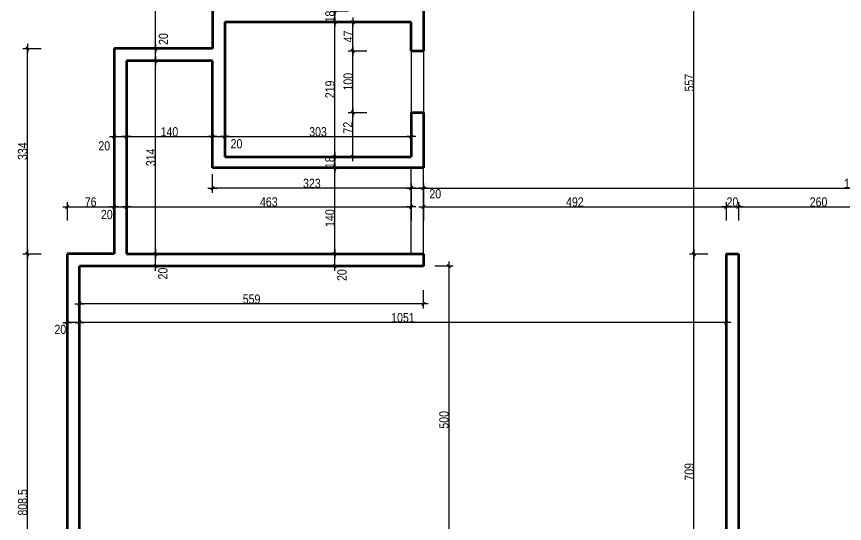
# Model space of a CAD drawing. Header units: centimetres. Extents: x -4990 to 114398, y -61489 to -12305.
# Drawn here: x 39320 to 40666, y -40943 to -40119 of the extents above; entities that cross this region are included whole.
import ezdxf

# ---------------------------------------------------------------- set-up
doc = ezdxf.new("R2010")
doc.units = ezdxf.units.CM
doc.header["$LTSCALE"] = 0.5
doc.layers.get('DEFPOINTS').update_dxf_attribs({"linetype": 'CONTINUOUS'})
for name, color, linetype in [('01_cote_gen', 4, 'CONTINUOUS'), ('01_linteaux', 2, 'CONTINUOUS'), ('AA_COTES', 2, 'CONTINUOUS')]:
    doc.layers.add(name, color=color, linetype=linetype)
doc.layers.add('01_murs_coup', color=5, linetype='CONTINUOUS', lineweight=60)
doc.styles.add('STYLE2', font='ARIALN.TTF')
doc.dimstyles.new('JB50', dxfattribs={"dimscale": 0.1, "dimtxt": 150, "dimasz": 15, "dimexe": 0.1, "dimexo": 0.1, "dimgap": 0.09, "dimtad": 1, "dimdec": 1, "dimdsep": 46, "dimtxsty": 'STYLE2', "dimblk1": 'BOND_G', "dimblk2": 'BOND_D', "dimsah": 1, "dimcen": 1.5, "dimdle": 0.01, "dimse1": 1, "dimse2": 1, "dimclrd": 4, "dimclre": 2, "dimclrt": 6, "dimazin": 2, "dimtfac": 2.333333, "dimtdec": 1, "dimtix": 1, "dimtmove": 2, "dimatfit": 3, "dimldrblk": 'BOND_G', "dimfxl": 1, "dimtolj": 1, "dimtzin": 0, "dimarcsym": 0})

# ---------------------------------------------------------------- blocks, each defined once
blk = doc.blocks.new('BOND_G')
at = {"layer": 'AA_COTES', "color": 0}
for p, q in [((0, -5), (0, 15)), ((5, 0), (-5, 0)), ((1.77, 1.77), (-1.77, -1.77))]:
    blk.add_line(p, q, dxfattribs=at)
blk = doc.blocks.new('BOND_D')
at = {"layer": 'AA_COTES', "color": 0}
for p, q in [((5, 0), (-5, 0)), ((-1.77, -1.77), (1.77, 1.77)), ((0, 5), (0, -15))]:
    blk.add_line(p, q, dxfattribs=at)
blk = doc.blocks.new('*D2883')
at = {"layer": '01_cote_gen', "color": 4, "lineweight": -2, "transparency": 16777216}
blk.add_line((39480.4, -39950.8), (39637.4, -39950.8), dxfattribs=at)
at = {"layer": 'DEFPOINTS', "color": 0}
for p in [(39638.9, -39950.8), (39478.9, -40170.5), (39638.9, -40170.5)]:
    blk.add_point(p, dxfattribs=at)
at = {"layer": '01_cote_gen', "color": 4, "lineweight": -2, "transparency": 16777216, "xscale": 1.5, "yscale": 1.5, "zscale": 1.5, "rotation": 180}
blk.add_blockref('BOND_G', (39478.9, -39950.8), dxfattribs=at)
at = {"layer": '01_cote_gen', "color": 4, "lineweight": -2, "transparency": 16777216, "xscale": 1.5, "yscale": 1.5, "zscale": 1.5}
blk.add_blockref('BOND_D', (39638.9, -39950.8), dxfattribs=at)
at = {"layer": '01_cote_gen', "color": 6, "transparency": 16777216, "insert": (39564.8, -39943.2), "char_height": 15, "attachment_point": 5, "style": 'STYLE2'}
blk.add_mtext('\\A1;160', dxfattribs=at)
blk = doc.blocks.new('*D2885')
at = {"layer": '01_cote_gen', "color": 4, "lineweight": -2, "transparency": 16777216}
blk.add_line((39404.4, -40427.9), (39477.4, -40427.9), dxfattribs=at)
at = {"layer": 'DEFPOINTS', "color": 0}
for p in [(39478.9, -40427.9), (39478.9, -40453.6), (39402.9, -40484.5)]:
    blk.add_point(p, dxfattribs=at)
at = {"layer": '01_cote_gen', "color": 4, "lineweight": -2, "transparency": 16777216, "xscale": 1.5, "yscale": 1.5, "zscale": 1.5, "rotation": 180}
blk.add_blockref('BOND_G', (39402.9, -40427.9), dxfattribs=at)
at = {"layer": '01_cote_gen', "color": 4, "lineweight": -2, "transparency": 16777216, "xscale": 1.5, "yscale": 1.5, "zscale": 1.5}
blk.add_blockref('BOND_D', (39478.9, -40427.9), dxfattribs=at)
at = {"layer": '01_cote_gen', "color": 6, "transparency": 16777216, "insert": (39440.9, -40420.2), "char_height": 15, "attachment_point": 5, "style": 'STYLE2'}
blk.add_mtext('\\A1;76', dxfattribs=at)
blk = doc.blocks.new('*D2886')
at = {"layer": '01_cote_gen', "color": 4, "lineweight": -2, "transparency": 16777216}
blk.add_line((39480.4, -40427.9), (39497.4, -40427.9), dxfattribs=at)
at = {"layer": 'DEFPOINTS', "color": 0}
for p in [(39498.9, -40427.9), (39498.9, -40436.5), (39478.9, -40453.6)]:
    blk.add_point(p, dxfattribs=at)
at = {"layer": '01_cote_gen', "color": 4, "lineweight": -2, "transparency": 16777216, "xscale": 1.5, "yscale": 1.5, "zscale": 1.5, "rotation": 180}
blk.add_blockref('BOND_G', (39478.9, -40427.9), dxfattribs=at)
at = {"layer": '01_cote_gen', "color": 4, "lineweight": -2, "transparency": 16777216, "xscale": 1.5, "yscale": 1.5, "zscale": 1.5}
blk.add_blockref('BOND_D', (39498.9, -40427.9), dxfattribs=at)
at = {"layer": '01_cote_gen', "color": 6, "transparency": 16777216, "insert": (39467.1, -40440.7), "char_height": 15, "attachment_point": 5, "style": 'STYLE2'}
blk.add_mtext('\\A1;20', dxfattribs=at)
blk = doc.blocks.new('*D2887')
at = {"layer": '01_cote_gen', "color": 4, "lineweight": -2, "transparency": 16777216}
blk.add_line((39500.4, -40427.9), (39960.4, -40427.9), dxfattribs=at)
at = {"layer": 'DEFPOINTS', "color": 0}
for p in [(39961.9, -40426.6), (39961.9, -40427.9), (39498.9, -40436.5)]:
    blk.add_point(p, dxfattribs=at)
at = {"layer": '01_cote_gen', "color": 4, "lineweight": -2, "transparency": 16777216, "xscale": 1.5, "yscale": 1.5, "zscale": 1.5, "rotation": 180}
blk.add_blockref('BOND_G', (39498.9, -40427.9), dxfattribs=at)
at = {"layer": '01_cote_gen', "color": 4, "lineweight": -2, "transparency": 16777216, "xscale": 1.5, "yscale": 1.5, "zscale": 1.5}
blk.add_blockref('BOND_D', (39961.9, -40427.9), dxfattribs=at)
at = {"layer": '01_cote_gen', "color": 6, "transparency": 16777216, "insert": (39730.4, -40420.2), "char_height": 15, "attachment_point": 5, "style": 'STYLE2'}
blk.add_mtext('\\A1;463', dxfattribs=at)
blk = doc.blocks.new('*D2888')
at = {"layer": '01_cote_gen', "color": 4, "lineweight": -2, "transparency": 16777216}
blk.add_line((39963.4, -40397.6), (39980.4, -40397.6), dxfattribs=at)
at = {"layer": 'DEFPOINTS', "color": 0}
for p in [(39961.9, -40396.2), (39981.9, -40396.2), (39981.9, -40397.6)]:
    blk.add_point(p, dxfattribs=at)
at = {"layer": '01_cote_gen', "color": 4, "lineweight": -2, "transparency": 16777216, "xscale": 1.5, "yscale": 1.5, "zscale": 1.5, "rotation": 180}
blk.add_blockref('BOND_G', (39961.9, -40397.6), dxfattribs=at)
at = {"layer": '01_cote_gen', "color": 4, "lineweight": -2, "transparency": 16777216, "xscale": 1.5, "yscale": 1.5, "zscale": 1.5}
blk.add_blockref('BOND_D', (39981.9, -40397.6), dxfattribs=at)
at = {"layer": '01_cote_gen', "color": 6, "transparency": 16777216, "insert": (40001, -40407), "char_height": 15, "attachment_point": 5, "style": 'STYLE2'}
blk.add_mtext('\\A1;20', dxfattribs=at)
blk = doc.blocks.new('*D2889')
at = {"layer": '01_cote_gen', "color": 4, "lineweight": -2, "transparency": 16777216}
blk.add_line((39960.4, -40397.6), (39640.4, -40397.6), dxfattribs=at)
at = {"layer": 'DEFPOINTS', "color": 0}
for p in [(39638.9, -40344.1), (39961.9, -40374.2), (39638.9, -40397.6)]:
    blk.add_point(p, dxfattribs=at)
at = {"layer": '01_cote_gen', "color": 4, "lineweight": -2, "transparency": 16777216, "xscale": 1.5, "yscale": 1.5, "zscale": 1.5, "rotation": 180}
blk.add_blockref('BOND_D', (39638.9, -40397.6), dxfattribs=at)
at = {"layer": '01_cote_gen', "color": 4, "lineweight": -2, "transparency": 16777216, "xscale": 1.5, "yscale": 1.5, "zscale": 1.5}
blk.add_blockref('BOND_G', (39961.9, -40397.6), dxfattribs=at)
at = {"layer": '01_cote_gen', "color": 6, "transparency": 16777216, "insert": (39800.4, -40389.9), "char_height": 15, "attachment_point": 5, "style": 'STYLE2'}
blk.add_mtext('\\A1;323', dxfattribs=at)
blk = doc.blocks.new('*D2890')
at = {"layer": '01_cote_gen', "color": 4, "lineweight": -2, "transparency": 16777216}
blk.add_line((39480.4, -40313.7), (39497.4, -40313.7), dxfattribs=at)
at = {"layer": 'DEFPOINTS', "color": 0}
for p in [(39478.9, -40225.7), (39498.9, -40225.7), (39498.9, -40313.7)]:
    blk.add_point(p, dxfattribs=at)
at = {"layer": '01_cote_gen', "color": 4, "lineweight": -2, "transparency": 16777216, "xscale": 1.5, "yscale": 1.5, "zscale": 1.5, "rotation": 180}
blk.add_blockref('BOND_G', (39478.9, -40313.7), dxfattribs=at)
at = {"layer": '01_cote_gen', "color": 4, "lineweight": -2, "transparency": 16777216, "xscale": 1.5, "yscale": 1.5, "zscale": 1.5}
blk.add_blockref('BOND_D', (39498.9, -40313.7), dxfattribs=at)
at = {"layer": '01_cote_gen', "color": 6, "transparency": 16777216, "insert": (39463, -40329), "char_height": 15, "attachment_point": 5, "style": 'STYLE2'}
blk.add_mtext('\\A1;20', dxfattribs=at)
blk = doc.blocks.new('*D2891')
at = {"layer": '01_cote_gen', "color": 4, "lineweight": -2, "transparency": 16777216}
blk.add_line((39500.4, -40313.7), (39637.4, -40313.7), dxfattribs=at)
at = {"layer": 'DEFPOINTS', "color": 0}
for p in [(39498.9, -40321.2), (39638.9, -40313.7), (39638.9, -40321.2)]:
    blk.add_point(p, dxfattribs=at)
at = {"layer": '01_cote_gen', "color": 4, "lineweight": -2, "transparency": 16777216, "xscale": 1.5, "yscale": 1.5, "zscale": 1.5, "rotation": 180}
blk.add_blockref('BOND_G', (39498.9, -40313.7), dxfattribs=at)
at = {"layer": '01_cote_gen', "color": 4, "lineweight": -2, "transparency": 16777216, "xscale": 1.5, "yscale": 1.5, "zscale": 1.5}
blk.add_blockref('BOND_D', (39638.9, -40313.7), dxfattribs=at)
at = {"layer": '01_cote_gen', "color": 6, "transparency": 16777216, "insert": (39568.9, -40306.1), "char_height": 15, "attachment_point": 5, "style": 'STYLE2'}
blk.add_mtext('\\A1;140', dxfattribs=at)
blk = doc.blocks.new('*D2892')
at = {"layer": '01_cote_gen', "color": 4, "lineweight": -2, "transparency": 16777216}
blk.add_line((39640.4, -40313.7), (39657.4, -40313.7), dxfattribs=at)
at = {"layer": 'DEFPOINTS', "color": 0}
for p in [(39658.9, -40313.7), (39638.9, -40336.2), (39658.9, -40336.2)]:
    blk.add_point(p, dxfattribs=at)
at = {"layer": '01_cote_gen', "color": 4, "lineweight": -2, "transparency": 16777216, "xscale": 1.5, "yscale": 1.5, "zscale": 1.5, "rotation": 180}
blk.add_blockref('BOND_G', (39638.9, -40313.7), dxfattribs=at)
at = {"layer": '01_cote_gen', "color": 4, "lineweight": -2, "transparency": 16777216, "xscale": 1.5, "yscale": 1.5, "zscale": 1.5}
blk.add_blockref('BOND_D', (39658.9, -40313.7), dxfattribs=at)
at = {"layer": '01_cote_gen', "color": 6, "transparency": 16777216, "insert": (39677.9, -40325.6), "char_height": 15, "attachment_point": 5, "style": 'STYLE2'}
blk.add_mtext('\\A1;20', dxfattribs=at)
blk = doc.blocks.new('*D2893')
at = {"layer": '01_cote_gen', "color": 4, "lineweight": -2, "transparency": 16777216}
blk.add_line((39660.4, -40313.7), (39960.4, -40313.7), dxfattribs=at)
at = {"layer": 'DEFPOINTS', "color": 0}
for p in [(39658.9, -40321.2), (39961.9, -40313.7), (39961.9, -40321.2)]:
    blk.add_point(p, dxfattribs=at)
at = {"layer": '01_cote_gen', "color": 4, "lineweight": -2, "transparency": 16777216, "xscale": 1.5, "yscale": 1.5, "zscale": 1.5, "rotation": 180}
blk.add_blockref('BOND_G', (39658.9, -40313.7), dxfattribs=at)
at = {"layer": '01_cote_gen', "color": 4, "lineweight": -2, "transparency": 16777216, "xscale": 1.5, "yscale": 1.5, "zscale": 1.5}
blk.add_blockref('BOND_D', (39961.9, -40313.7), dxfattribs=at)
at = {"layer": '01_cote_gen', "color": 6, "transparency": 16777216, "insert": (39810.4, -40306.1), "char_height": 15, "attachment_point": 5, "style": 'STYLE2'}
blk.add_mtext('\\A1;303', dxfattribs=at)
blk = doc.blocks.new('*D2894')
at = {"layer": '01_cote_gen', "color": 4, "lineweight": -2, "transparency": 16777216}
blk.add_line((39983.4, -40427.9), (40472.4, -40427.9), dxfattribs=at)
at = {"layer": 'DEFPOINTS', "color": 0}
for p in [(40473.9, -40427.9), (39981.9, -40435.4), (40473.9, -40450.6)]:
    blk.add_point(p, dxfattribs=at)
at = {"layer": '01_cote_gen', "color": 4, "lineweight": -2, "transparency": 16777216, "xscale": 1.5, "yscale": 1.5, "zscale": 1.5, "rotation": 180}
blk.add_blockref('BOND_G', (39981.9, -40427.9), dxfattribs=at)
at = {"layer": '01_cote_gen', "color": 4, "lineweight": -2, "transparency": 16777216, "xscale": 1.5, "yscale": 1.5, "zscale": 1.5}
blk.add_blockref('BOND_D', (40473.9, -40427.9), dxfattribs=at)
at = {"layer": '01_cote_gen', "color": 6, "transparency": 16777216, "insert": (40227.9, -40420.2), "char_height": 15, "attachment_point": 5, "style": 'STYLE2'}
blk.add_mtext('\\A1;492', dxfattribs=at)
blk = doc.blocks.new('*D2895')
at = {"layer": '01_cote_gen', "color": 4, "lineweight": -2, "transparency": 16777216}
blk.add_line((40475.4, -40427.9), (40492.4, -40427.9), dxfattribs=at)
at = {"layer": 'DEFPOINTS', "color": 0}
for p in [(40493.9, -40427.9), (40473.9, -40450.6), (40493.9, -40450.6)]:
    blk.add_point(p, dxfattribs=at)
at = {"layer": '01_cote_gen', "color": 4, "lineweight": -2, "transparency": 16777216, "xscale": 1.5, "yscale": 1.5, "zscale": 1.5, "rotation": 180}
blk.add_blockref('BOND_G', (40473.9, -40427.9), dxfattribs=at)
at = {"layer": '01_cote_gen', "color": 4, "lineweight": -2, "transparency": 16777216, "xscale": 1.5, "yscale": 1.5, "zscale": 1.5}
blk.add_blockref('BOND_D', (40493.9, -40427.9), dxfattribs=at)
at = {"layer": '01_cote_gen', "color": 6, "transparency": 16777216, "insert": (40483.9, -40420.2), "char_height": 15, "attachment_point": 5, "style": 'STYLE2'}
blk.add_mtext('\\A1;20', dxfattribs=at)
blk = doc.blocks.new('*D2896')
at = {"layer": '01_cote_gen', "color": 4, "lineweight": -2, "transparency": 16777216}
blk.add_line((40495.4, -40427.9), (40752.4, -40427.9), dxfattribs=at)
at = {"layer": 'DEFPOINTS', "color": 0}
for p in [(40753.9, -40427.9), (40493.9, -40450.6), (40753.9, -40450.4)]:
    blk.add_point(p, dxfattribs=at)
at = {"layer": '01_cote_gen', "color": 4, "lineweight": -2, "transparency": 16777216, "xscale": 1.5, "yscale": 1.5, "zscale": 1.5, "rotation": 180}
blk.add_blockref('BOND_G', (40493.9, -40427.9), dxfattribs=at)
at = {"layer": '01_cote_gen', "color": 4, "lineweight": -2, "transparency": 16777216, "xscale": 1.5, "yscale": 1.5, "zscale": 1.5}
blk.add_blockref('BOND_D', (40753.9, -40427.9), dxfattribs=at)
at = {"layer": '01_cote_gen', "color": 6, "transparency": 16777216, "insert": (40623.9, -40420.2), "char_height": 15, "attachment_point": 5, "style": 'STYLE2'}
blk.add_mtext('\\A1;260', dxfattribs=at)
blk = doc.blocks.new('*D2938')
at = {"layer": '01_cote_gen', "color": 4, "lineweight": -2, "transparency": 16777216}
blk.add_line((39983.4, -40397.6), (41385.4, -40397.6), dxfattribs=at)
at = {"layer": 'DEFPOINTS', "color": 0}
for p in [(39981.9, -40375.2), (41386.9, -40397.6), (41386.9, -40450.4)]:
    blk.add_point(p, dxfattribs=at)
at = {"layer": '01_cote_gen', "color": 4, "lineweight": -2, "transparency": 16777216, "xscale": 1.5, "yscale": 1.5, "zscale": 1.5, "rotation": 180}
blk.add_blockref('BOND_G', (39981.9, -40397.6), dxfattribs=at)
at = {"layer": '01_cote_gen', "color": 4, "lineweight": -2, "transparency": 16777216, "xscale": 1.5, "yscale": 1.5, "zscale": 1.5}
blk.add_blockref('BOND_D', (41386.9, -40397.6), dxfattribs=at)
at = {"layer": '01_cote_gen', "color": 6, "transparency": 16777216, "insert": (40684.4, -40389.9), "char_height": 15, "attachment_point": 5, "style": 'STYLE2'}
blk.add_mtext('\\A1;1405', dxfattribs=at)
blk = doc.blocks.new('*D2942')
at = {"layer": '01_cote_gen', "color": 4, "lineweight": -2, "transparency": 16777216}
blk.add_line((39980.4, -40585.9), (39424.4, -40585.9), dxfattribs=at)
at = {"layer": 'DEFPOINTS', "color": 0}
for p in [(39422.9, -40524.4), (39981.9, -40524.4), (39422.9, -40585.9)]:
    blk.add_point(p, dxfattribs=at)
at = {"layer": '01_cote_gen', "color": 4, "lineweight": -2, "transparency": 16777216, "xscale": 1.5, "yscale": 1.5, "zscale": 1.5, "rotation": 180}
blk.add_blockref('BOND_D', (39422.9, -40585.9), dxfattribs=at)
at = {"layer": '01_cote_gen', "color": 4, "lineweight": -2, "transparency": 16777216, "xscale": 1.5, "yscale": 1.5, "zscale": 1.5}
blk.add_blockref('BOND_G', (39981.9, -40585.9), dxfattribs=at)
at = {"layer": '01_cote_gen', "color": 6, "transparency": 16777216, "insert": (39702.4, -40578.2), "char_height": 15, "attachment_point": 5, "style": 'STYLE2'}
blk.add_mtext('\\A1;559', dxfattribs=at)
blk = doc.blocks.new('*D2943')
at = {"layer": '01_cote_gen', "color": 4, "lineweight": -2, "transparency": 16777216}
blk.add_line((40472.4, -40616), (39424.4, -40616), dxfattribs=at)
at = {"layer": 'DEFPOINTS', "color": 0}
for p in [(39422.9, -40616), (39422.9, -40618.5), (40473.9, -40636.2)]:
    blk.add_point(p, dxfattribs=at)
at = {"layer": '01_cote_gen', "color": 4, "lineweight": -2, "transparency": 16777216, "xscale": 1.5, "yscale": 1.5, "zscale": 1.5, "rotation": 180}
blk.add_blockref('BOND_D', (39422.9, -40616), dxfattribs=at)
at = {"layer": '01_cote_gen', "color": 4, "lineweight": -2, "transparency": 16777216, "xscale": 1.5, "yscale": 1.5, "zscale": 1.5}
blk.add_blockref('BOND_G', (40473.9, -40616), dxfattribs=at)
at = {"layer": '01_cote_gen', "color": 6, "transparency": 16777216, "insert": (39948.4, -40608.3), "char_height": 15, "attachment_point": 5, "style": 'STYLE2'}
blk.add_mtext('\\A1;1051', dxfattribs=at)
blk = doc.blocks.new('*D2944')
at = {"layer": '01_cote_gen', "color": 4, "lineweight": -2, "transparency": 16777216}
blk.add_line((39421.4, -40616.3), (39404.4, -40616.3), dxfattribs=at)
at = {"layer": 'DEFPOINTS', "color": 0}
for p in [(39402.9, -40616.3), (39402.9, -40645.5), (39422.9, -40645.5)]:
    blk.add_point(p, dxfattribs=at)
at = {"layer": '01_cote_gen', "color": 4, "lineweight": -2, "transparency": 16777216, "xscale": 1.5, "yscale": 1.5, "zscale": 1.5, "rotation": 180}
blk.add_blockref('BOND_D', (39402.9, -40616.3), dxfattribs=at)
at = {"layer": '01_cote_gen', "color": 4, "lineweight": -2, "transparency": 16777216, "xscale": 1.5, "yscale": 1.5, "zscale": 1.5}
blk.add_blockref('BOND_G', (39422.9, -40616.3), dxfattribs=at)
at = {"layer": '01_cote_gen', "color": 6, "transparency": 16777216, "insert": (39391.6, -40627.5), "char_height": 15, "attachment_point": 5, "style": 'STYLE2'}
blk.add_mtext('\\A1;20', dxfattribs=at)
blk = doc.blocks.new('*D2951')
at = {"layer": '01_cote_gen', "color": 4, "lineweight": -2, "transparency": 16777216}
blk.add_line((40022.8, -40526), (40022.8, -41023.1), dxfattribs=at)
at = {"layer": 'DEFPOINTS', "color": 0}
for p in [(39981.9, -40524.5), (39936.9, -41024.6), (40022.8, -41024.6)]:
    blk.add_point(p, dxfattribs=at)
at = {"layer": '01_cote_gen', "color": 4, "lineweight": -2, "transparency": 16777216, "xscale": 1.5, "yscale": 1.5, "zscale": 1.5}
for name, p, rotation in [('BOND_G', (40022.8, -40524.5), 90), ('BOND_D', (40022.8, -41024.6), 270)]:
    blk.add_blockref(name, p, dxfattribs=dict(at, rotation=rotation))
at = {"layer": '01_cote_gen', "color": 6, "transparency": 16777216, "insert": (40015.1, -40774.5), "char_height": 15, "attachment_point": 5, "rotation": 90, "style": 'STYLE2'}
blk.add_mtext('\\A1;500', dxfattribs=at)
blk = doc.blocks.new('*D2979')
at = {"layer": '01_cote_gen', "color": 4, "lineweight": -2, "transparency": 16777216}
blk.add_line((39837.5, -40363), (39837.5, -40348), dxfattribs=at)
at = {"layer": 'DEFPOINTS', "color": 0}
for p in [(39837.5, -40346.5), (39883.3, -40346.5), (39879.1, -40364.5)]:
    blk.add_point(p, dxfattribs=at)
at = {"layer": '01_cote_gen', "color": 4, "lineweight": -2, "transparency": 16777216, "xscale": 1.5, "yscale": 1.5, "zscale": 1.5}
for name, p, rotation in [('BOND_D', (39837.5, -40346.5), 90), ('BOND_G', (39837.5, -40364.5), 270)]:
    blk.add_blockref(name, p, dxfattribs=dict(at, rotation=rotation))
at = {"layer": '01_cote_gen', "color": 6, "transparency": 16777216, "insert": (39829.8, -40355.5), "char_height": 15, "attachment_point": 5, "rotation": 90, "style": 'STYLE2'}
blk.add_mtext('\\A1;18', dxfattribs=at)
blk = doc.blocks.new('*D2980')
at = {"layer": '01_cote_gen', "color": 4, "lineweight": -2, "transparency": 16777216}
blk.add_line((39837.5, -40345), (39837.5, -40129), dxfattribs=at)
at = {"layer": 'DEFPOINTS', "color": 0}
for p in [(39837.5, -40127.5), (39862.4, -40127.5), (39883.3, -40346.5)]:
    blk.add_point(p, dxfattribs=at)
at = {"layer": '01_cote_gen', "color": 4, "lineweight": -2, "transparency": 16777216, "xscale": 1.5, "yscale": 1.5, "zscale": 1.5}
for name, p, rotation in [('BOND_D', (39837.5, -40127.5), 90), ('BOND_G', (39837.5, -40346.5), 270)]:
    blk.add_blockref(name, p, dxfattribs=dict(at, rotation=rotation))
at = {"layer": '01_cote_gen', "color": 6, "transparency": 16777216, "insert": (39829.8, -40237), "char_height": 15, "attachment_point": 5, "rotation": 90, "style": 'STYLE2'}
blk.add_mtext('\\A1;219', dxfattribs=at)
blk = doc.blocks.new('*D2981')
at = {"layer": '01_cote_gen', "color": 4, "lineweight": -2, "transparency": 16777216}
blk.add_line((39837.5, -40126), (39837.5, -40111), dxfattribs=at)
at = {"layer": 'DEFPOINTS', "color": 0}
for p in [(39837.5, -40109.5), (39917.6, -40109.5), (39862.4, -40127.5)]:
    blk.add_point(p, dxfattribs=at)
at = {"layer": '01_cote_gen', "color": 4, "lineweight": -2, "transparency": 16777216, "xscale": 1.5, "yscale": 1.5, "zscale": 1.5}
for name, p, rotation in [('BOND_D', (39837.5, -40109.5), 90), ('BOND_G', (39837.5, -40127.5), 270)]:
    blk.add_blockref(name, p, dxfattribs=dict(at, rotation=rotation))
at = {"layer": '01_cote_gen', "color": 6, "transparency": 16777216, "insert": (39829.8, -40118.5), "char_height": 15, "attachment_point": 5, "rotation": 90, "style": 'STYLE2'}
blk.add_mtext('\\A1;18', dxfattribs=at)
blk = doc.blocks.new('*D2985')
at = {"layer": '01_cote_gen', "color": 4, "lineweight": -2, "transparency": 16777216}
blk.add_line((39546.5, -40523), (39546.5, -40506.1), dxfattribs=at)
at = {"layer": 'DEFPOINTS', "color": 0}
for p in [(39536.8, -40504.6), (39546.5, -40504.6), (39536.8, -40524.5)]:
    blk.add_point(p, dxfattribs=at)
at = {"layer": '01_cote_gen', "color": 4, "lineweight": -2, "transparency": 16777216, "xscale": 1.5, "yscale": 1.5, "zscale": 1.5}
for name, p, rotation in [('BOND_D', (39546.5, -40504.6), 90), ('BOND_G', (39546.5, -40524.5), 270)]:
    blk.add_blockref(name, p, dxfattribs=dict(at, rotation=rotation))
at = {"layer": '01_cote_gen', "color": 6, "transparency": 16777216, "insert": (39558.3, -40536.6), "char_height": 15, "attachment_point": 5, "rotation": 90, "style": 'STYLE2'}
blk.add_mtext('\\A1;20', dxfattribs=at)
blk = doc.blocks.new('*D2986')
at = {"layer": '01_cote_gen', "color": 4, "lineweight": -2, "transparency": 16777216}
blk.add_line((39546.5, -40503.1), (39546.5, -40192), dxfattribs=at)
at = {"layer": 'DEFPOINTS', "color": 0}
for p in [(39546.5, -40190.5), (39568.9, -40190.5), (39595.2, -40504.6)]:
    blk.add_point(p, dxfattribs=at)
at = {"layer": '01_cote_gen', "color": 4, "lineweight": -2, "transparency": 16777216, "xscale": 1.5, "yscale": 1.5, "zscale": 1.5}
for name, p, rotation in [('BOND_D', (39546.5, -40190.5), 90), ('BOND_G', (39546.5, -40504.6), 270)]:
    blk.add_blockref(name, p, dxfattribs=dict(at, rotation=rotation))
at = {"layer": '01_cote_gen', "color": 6, "transparency": 16777216, "insert": (39538.8, -40347.6), "char_height": 15, "attachment_point": 5, "rotation": 90, "style": 'STYLE2'}
blk.add_mtext('\\A1;314', dxfattribs=at)
blk = doc.blocks.new('*D2987')
at = {"layer": '01_cote_gen', "color": 4, "lineweight": -2, "transparency": 16777216}
blk.add_line((39546.5, -40189), (39546.5, -40172), dxfattribs=at)
at = {"layer": 'DEFPOINTS', "color": 0}
for p in [(39546.5, -40170.5), (39593.9, -40170.5), (39593.9, -40190.5)]:
    blk.add_point(p, dxfattribs=at)
at = {"layer": '01_cote_gen', "color": 4, "lineweight": -2, "transparency": 16777216, "xscale": 1.5, "yscale": 1.5, "zscale": 1.5}
for name, p, rotation in [('BOND_D', (39546.5, -40170.5), 90), ('BOND_G', (39546.5, -40190.5), 270)]:
    blk.add_blockref(name, p, dxfattribs=dict(at, rotation=rotation))
at = {"layer": '01_cote_gen', "color": 6, "transparency": 16777216, "insert": (39559.2, -40155.1), "char_height": 15, "attachment_point": 5, "rotation": 90, "style": 'STYLE2'}
blk.add_mtext('\\A1;20', dxfattribs=at)
blk = doc.blocks.new('*D2988')
at = {"layer": '01_cote_gen', "color": 4, "lineweight": -2, "transparency": 16777216}
blk.add_line((39546.5, -40169), (39546.5, -39655), dxfattribs=at)
at = {"layer": 'DEFPOINTS', "color": 0}
for p in [(39546.5, -39653.5), (39638.9, -39653.5), (39609.7, -40170.5)]:
    blk.add_point(p, dxfattribs=at)
at = {"layer": '01_cote_gen', "color": 4, "lineweight": -2, "transparency": 16777216, "xscale": 1.5, "yscale": 1.5, "zscale": 1.5}
for name, p, rotation in [('BOND_D', (39546.5, -39653.5), 90), ('BOND_G', (39546.5, -40170.5), 270)]:
    blk.add_blockref(name, p, dxfattribs=dict(at, rotation=rotation))
at = {"layer": '01_cote_gen', "color": 6, "transparency": 16777216, "insert": (39538.8, -39912), "char_height": 15, "attachment_point": 5, "rotation": 90, "style": 'STYLE2'}
blk.add_mtext('\\A1;517', dxfattribs=at)
blk = doc.blocks.new('*D2989')
at = {"layer": '01_cote_gen', "color": 4, "lineweight": -2, "transparency": 16777216}
blk.add_line((39837.5, -40523), (39837.5, -40506), dxfattribs=at)
at = {"layer": 'DEFPOINTS', "color": 0}
for p in [(39837.5, -40504.5), (39868.1, -40504.5), (39868.1, -40524.5)]:
    blk.add_point(p, dxfattribs=at)
at = {"layer": '01_cote_gen', "color": 4, "lineweight": -2, "transparency": 16777216, "xscale": 1.5, "yscale": 1.5, "zscale": 1.5}
for name, p, rotation in [('BOND_D', (39837.5, -40504.5), 90), ('BOND_G', (39837.5, -40524.5), 270)]:
    blk.add_blockref(name, p, dxfattribs=dict(at, rotation=rotation))
at = {"layer": '01_cote_gen', "color": 6, "transparency": 16777216, "insert": (39849.3, -40539.1), "char_height": 15, "attachment_point": 5, "rotation": 90, "style": 'STYLE2'}
blk.add_mtext('\\A1;20', dxfattribs=at)
blk = doc.blocks.new('*D2990')
at = {"layer": '01_cote_gen', "color": 4, "lineweight": -2, "transparency": 16777216}
blk.add_line((39837.5, -40503), (39837.5, -40366), dxfattribs=at)
at = {"layer": 'DEFPOINTS', "color": 0}
for p in [(39837.5, -40364.5), (39869.1, -40364.5), (39869.1, -40504.5)]:
    blk.add_point(p, dxfattribs=at)
at = {"layer": '01_cote_gen', "color": 4, "lineweight": -2, "transparency": 16777216, "xscale": 1.5, "yscale": 1.5, "zscale": 1.5}
for name, p, rotation in [('BOND_D', (39837.5, -40364.5), 90), ('BOND_G', (39837.5, -40504.5), 270)]:
    blk.add_blockref(name, p, dxfattribs=dict(at, rotation=rotation))
at = {"layer": '01_cote_gen', "color": 6, "transparency": 16777216, "insert": (39829.8, -40446.4), "char_height": 15, "attachment_point": 5, "rotation": 90, "style": 'STYLE2'}
blk.add_mtext('\\A1;140', dxfattribs=at)
blk = doc.blocks.new('*D3002')
at = {"layer": '01_cote_gen', "color": 4, "lineweight": -2, "transparency": 16777216}
blk.add_line((39338, -41311.6), (39338, -40506), dxfattribs=at)
at = {"layer": 'DEFPOINTS', "color": 0}
for p in [(39338, -40504.5), (39402.9, -40504.5), (39402.9, -41313.1)]:
    blk.add_point(p, dxfattribs=at)
at = {"layer": '01_cote_gen', "color": 4, "lineweight": -2, "transparency": 16777216, "xscale": 1.5, "yscale": 1.5, "zscale": 1.5}
for name, p, rotation in [('BOND_D', (39338, -40504.5), 90), ('BOND_G', (39338, -41313.1), 270)]:
    blk.add_blockref(name, p, dxfattribs=dict(at, rotation=rotation))
at = {"layer": '01_cote_gen', "color": 6, "transparency": 16777216, "insert": (39330.3, -40908.8), "char_height": 15, "attachment_point": 5, "rotation": 90, "style": 'STYLE2'}
blk.add_mtext('\\A1;808.5', dxfattribs=at)
blk = doc.blocks.new('*D3003')
at = {"layer": '01_cote_gen', "color": 4, "lineweight": -2, "transparency": 16777216}
blk.add_line((39338, -40503), (39338, -40172), dxfattribs=at)
at = {"layer": 'DEFPOINTS', "color": 0}
for p in [(39338, -40170.5), (39489.9, -40170.5), (39478.9, -40504.5)]:
    blk.add_point(p, dxfattribs=at)
at = {"layer": '01_cote_gen', "color": 4, "lineweight": -2, "transparency": 16777216, "xscale": 1.5, "yscale": 1.5, "zscale": 1.5}
for name, p, rotation in [('BOND_D', (39338, -40170.5), 90), ('BOND_G', (39338, -40504.5), 270)]:
    blk.add_blockref(name, p, dxfattribs=dict(at, rotation=rotation))
at = {"layer": '01_cote_gen', "color": 6, "transparency": 16777216, "insert": (39330.3, -40337.5), "char_height": 15, "attachment_point": 5, "rotation": 90, "style": 'STYLE2'}
blk.add_mtext('\\A1;334', dxfattribs=at)
blk = doc.blocks.new('*D3043')
at = {"layer": '01_cote_gen', "color": 4, "lineweight": -2, "transparency": 16777216}
blk.add_line((40421.4, -41212.1), (40421.4, -40506.1), dxfattribs=at)
at = {"layer": 'DEFPOINTS', "color": 0}
for p in [(40421.4, -40504.6), (40493.9, -40504.6), (40493.9, -41213.6)]:
    blk.add_point(p, dxfattribs=at)
at = {"layer": '01_cote_gen', "color": 4, "lineweight": -2, "transparency": 16777216, "xscale": 1.5, "yscale": 1.5, "zscale": 1.5}
for name, p, rotation in [('BOND_D', (40421.4, -40504.6), 90), ('BOND_G', (40421.4, -41213.6), 270)]:
    blk.add_blockref(name, p, dxfattribs=dict(at, rotation=rotation))
at = {"layer": '01_cote_gen', "color": 6, "transparency": 16777216, "insert": (40413.7, -40859.1), "char_height": 15, "attachment_point": 5, "rotation": 90, "style": 'STYLE2'}
blk.add_mtext('\\A1;709', dxfattribs=at)
blk = doc.blocks.new('*D3044')
at = {"layer": '01_cote_gen', "color": 4, "lineweight": -2, "transparency": 16777216}
blk.add_line((40421.4, -40503.1), (40421.4, -39949.1), dxfattribs=at)
at = {"layer": 'DEFPOINTS', "color": 0}
for p in [(40421.4, -39947.6), (40443.9, -39947.6), (40443.9, -40504.6)]:
    blk.add_point(p, dxfattribs=at)
at = {"layer": '01_cote_gen', "color": 4, "lineweight": -2, "transparency": 16777216, "xscale": 1.5, "yscale": 1.5, "zscale": 1.5}
for name, p, rotation in [('BOND_D', (40421.4, -39947.6), 90), ('BOND_G', (40421.4, -40504.6), 270)]:
    blk.add_blockref(name, p, dxfattribs=dict(at, rotation=rotation))
at = {"layer": '01_cote_gen', "color": 6, "transparency": 16777216, "insert": (40413.7, -40226.1), "char_height": 15, "attachment_point": 5, "rotation": 90, "style": 'STYLE2'}
blk.add_mtext('\\A1;557', dxfattribs=at)
blk = doc.blocks.new('*D3053')
at = {"layer": '01_cote_gen', "color": 4, "lineweight": -2, "transparency": 16777216}
blk.add_line((39867.1, -40345), (39867.1, -40276), dxfattribs=at)
at = {"layer": 'DEFPOINTS', "color": 0}
for p in [(39867.1, -40274.5), (39961.9, -40274.5), (39930.8, -40346.5)]:
    blk.add_point(p, dxfattribs=at)
at = {"layer": '01_cote_gen', "color": 4, "lineweight": -2, "transparency": 16777216, "xscale": 1.5, "yscale": 1.5, "zscale": 1.5}
for name, p, rotation in [('BOND_D', (39867.1, -40274.5), 90), ('BOND_G', (39867.1, -40346.5), 270)]:
    blk.add_blockref(name, p, dxfattribs=dict(at, rotation=rotation))
at = {"layer": '01_cote_gen', "color": 6, "transparency": 16777216, "insert": (39858.8, -40299.3), "char_height": 15, "attachment_point": 5, "rotation": 90, "style": 'STYLE2'}
blk.add_mtext('\\A1;72', dxfattribs=at)
blk = doc.blocks.new('*D3054')
at = {"layer": '01_cote_gen', "color": 4, "lineweight": -2, "transparency": 16777216}
blk.add_line((39867.1, -40273), (39867.1, -40176), dxfattribs=at)
at = {"layer": 'DEFPOINTS', "color": 0}
for p in [(39867.1, -40174.5), (39961.9, -40174.5), (39889.6, -40274.5)]:
    blk.add_point(p, dxfattribs=at)
at = {"layer": '01_cote_gen', "color": 4, "lineweight": -2, "transparency": 16777216, "xscale": 1.5, "yscale": 1.5, "zscale": 1.5}
for name, p, rotation in [('BOND_D', (39867.1, -40174.5), 90), ('BOND_G', (39867.1, -40274.5), 270)]:
    blk.add_blockref(name, p, dxfattribs=dict(at, rotation=rotation))
at = {"layer": '01_cote_gen', "color": 6, "transparency": 16777216, "insert": (39859.4, -40224.5), "char_height": 15, "attachment_point": 5, "rotation": 90, "style": 'STYLE2'}
blk.add_mtext('\\A1;100', dxfattribs=at)
blk = doc.blocks.new('*D3055')
at = {"layer": '01_cote_gen', "color": 4, "lineweight": -2, "transparency": 16777216}
blk.add_line((39867.1, -40173), (39867.1, -40129), dxfattribs=at)
at = {"layer": 'DEFPOINTS', "color": 0}
for p in [(39867.1, -40127.5), (39889.6, -40127.5), (39889.6, -40174.5)]:
    blk.add_point(p, dxfattribs=at)
at = {"layer": '01_cote_gen', "color": 4, "lineweight": -2, "transparency": 16777216, "xscale": 1.5, "yscale": 1.5, "zscale": 1.5}
for name, p, rotation in [('BOND_D', (39867.1, -40127.5), 90), ('BOND_G', (39867.1, -40174.5), 270)]:
    blk.add_blockref(name, p, dxfattribs=dict(at, rotation=rotation))
at = {"layer": '01_cote_gen', "color": 6, "transparency": 16777216, "insert": (39859.6, -40151), "char_height": 15, "attachment_point": 5, "rotation": 90, "style": 'STYLE2'}
blk.add_mtext('\\A1;47', dxfattribs=at)

msp = doc.modelspace()

# ---------------------------------------------------------------- linework, layer by layer
at = {"layer": '01_linteaux'}
for p, q in [((39961.886, -40174.54), (39961.886, -40274.537)), ((39981.886, -40174.54), (39981.886, -40274.537)), ((39961.886, -40504.54), (39961.886, -40364.54)), ((39981.886, -40504.54), (39981.886, -40364.54))]:
    msp.add_line(p, q, dxfattribs=at)
at = {"layer": '01_murs_coup'}
for p, q in [((39638.891, -39653.535), (39638.891, -40170.532)), ((39981.886, -40102.54), (39981.886, -40174.54)), ((39961.886, -40127.54), (39658.891, -40127.54)), ((39658.891, -40127.54), (39658.891, -40346.54)), ((39961.886, -40174.54), (39961.886, -40127.54)), ((39638.891, -40170.532), (39478.894, -40170.532)), ((39478.894, -40170.532), (39478.894, -40504.54)), ((39961.886, -40174.54), (39981.886, -40174.54)), ((39638.891, -40190.532), (39498.894, -40190.532)), ((39498.894, -40190.532), (39498.894, -40504.539)), ((39638.891, -40364.54), (39638.891, -40190.532)), ((39961.886, -40274.537), (39981.886, -40274.537)), ((39961.886, -40274.537), (39961.886, -40346.54)), ((39981.886, -40274.537), (39981.886, -40364.54)), ((39658.891, -40346.54), (39961.886, -40346.54)), ((39981.886, -40364.54), (39638.891, -40364.54)), ((39478.894, -40504.54), (39402.894, -40504.54)), ((39402.894, -40504.54), (39402.894, -41313.072)), ((39498.894, -40504.539), (39981.886, -40504.54)), ((39981.886, -40504.54), (39981.886, -40524.54)), ((40473.89, -40504.6), (40493.89, -40504.6)), ((40473.89, -40504.6), (40473.89, -41213.6)), ((40493.89, -40504.6), (40493.89, -41213.6)), ((39981.886, -40524.54), (39422.894, -40524.54)), ((39422.894, -41309.503), (39422.894, -40524.54))]:
    msp.add_line(p, q, dxfattribs=at)

# ---------------------------------------------------------------- dimensions: what is measured, and where the dimension line sits
at = {"layer": '01_cote_gen'}
for base, p1, p2, picture, middle in [((39546.487, -39653.535), (39609.75, -40170.532), (39638.891, -39653.535), '*D2988', (39538.819, -39912.034)), ((40421.357, -39947.587), (40443.857, -40504.6), (40443.857, -39947.587), '*D3044', (40413.72, -40226.093)), ((39837.468, -40109.54), (39862.448, -40127.54), (39917.646, -40109.54), '*D2981', (39829.8, -40118.54)), ((39837.468, -40127.54), (39883.266, -40346.54), (39862.448, -40127.54), '*D2980', (39829.8, -40237.04)), ((39867.11, -40127.54), (39889.61, -40174.54), (39889.61, -40127.54), '*D3055', (39859.601, -40151.04)), ((39337.96, -40170.532), (39478.894, -40504.54), (39489.947, -40170.532), '*D3003', (39330.293, -40337.536)), ((39867.11, -40174.54), (39889.61, -40274.537), (39961.886, -40174.54), '*D3054', (39859.442, -40224.538)), ((39546.487, -40190.532), (39595.152, -40504.577), (39568.893, -40190.532), '*D2986', (39538.819, -40347.555)), ((39837.468, -40346.54), (39879.1, -40364.54), (39883.266, -40346.54), '*D2979', (39829.8, -40355.54)), ((39337.96, -40504.54), (39402.894, -41313.072), (39402.894, -40504.54), '*D3002', (39330.293, -40908.806)), ((40421.357, -40504.6), (40493.89, -41213.6), (40493.89, -40504.6), '*D3043', (40413.689, -40859.1)), ((40022.758, -41024.56), (39981.886, -40524.54), (39936.892, -41024.56), '*D2951', (40015.09, -40774.55))]:
    dim = msp.add_linear_dim(base=base, p1=p1, p2=p2, angle=90, dimstyle='JB50', dxfattribs=at)
    dim.commit()
    dim.dimension.update_dxf_attribs({"geometry": picture, "text_midpoint": middle})
for base, p1, p2, picture, middle in [((39638.891, -39950.836), (39478.894, -40170.532), (39638.891, -40170.532), '*D2883', (39564.776, -39943.169)), ((39498.894, -40313.734), (39478.894, -40225.687), (39498.894, -40225.687), '*D2890', (39462.971, -40328.985)), ((39658.891, -40313.734), (39638.891, -40336.234), (39658.891, -40336.234), '*D2892', (39677.878, -40325.595)), ((39981.886, -40397.553), (39961.886, -40396.233), (39981.886, -40396.233), '*D2888', (40000.98, -40406.957)), ((39498.894, -40427.902), (39478.894, -40453.632), (39498.894, -40436.479), '*D2886', (39467.109, -40440.687)), ((39402.894, -40616.257), (39422.894, -40645.491), (39402.894, -40645.491), '*D2944', (39391.58, -40627.491))]:
    dim = msp.add_linear_dim(base=base, p1=p1, p2=p2, dimstyle='JB50', dxfattribs=at)
    dim.commit()
    dim.dimension.update_dxf_attribs({"geometry": picture, "text_midpoint": middle, "dimtype": 160})
for base, p1, p2, picture, middle in [((39546.487, -40170.532), (39593.934, -40190.532), (39593.934, -40170.532), '*D2987', (39559.172, -40155.106)), ((39867.11, -40274.537), (39930.763, -40346.54), (39961.886, -40274.537), '*D3053', (39858.78, -40299.284)), ((39837.468, -40364.54), (39869.101, -40504.54), (39869.101, -40364.54), '*D2990', (39829.8, -40446.405)), ((39546.487, -40504.554), (39536.754, -40524.54), (39536.762, -40504.554), '*D2985', (39558.324, -40536.582)), ((39837.468, -40504.54), (39868.078, -40524.54), (39868.078, -40504.54), '*D2989', (39849.305, -40539.118))]:
    dim = msp.add_linear_dim(base=base, p1=p1, p2=p2, angle=90, dimstyle='JB50', dxfattribs=at)
    dim.commit()
    dim.dimension.update_dxf_attribs({"geometry": picture, "text_midpoint": middle, "dimtype": 160})
for base, p1, p2, picture, middle in [((39638.891, -40313.734), (39498.894, -40321.234), (39638.891, -40321.234), '*D2891', (39568.893, -40306.067)), ((39961.886, -40313.734), (39658.891, -40321.234), (39961.886, -40321.234), '*D2893', (39810.389, -40306.067)), ((39638.891, -40397.553), (39961.886, -40374.201), (39638.891, -40344.082), '*D2889', (39800.389, -40389.885)), ((41386.896, -40397.553), (39981.886, -40375.193), (41386.896, -40450.402), '*D2938', (40684.391, -40389.885)), ((39478.894, -40427.902), (39402.894, -40484.502), (39478.894, -40453.632), '*D2885', (39440.894, -40420.234)), ((39961.886, -40427.902), (39498.894, -40436.479), (39961.886, -40426.582), '*D2887', (39730.39, -40420.234)), ((40473.89, -40427.902), (39981.886, -40435.402), (40473.89, -40450.568), '*D2894', (40227.888, -40420.234)), ((40493.89, -40427.902), (40473.89, -40450.568), (40493.89, -40450.568), '*D2895', (40483.89, -40420.234)), ((40753.891, -40427.902), (40493.89, -40450.568), (40753.891, -40450.402), '*D2896', (40623.89, -40420.234)), ((39422.894, -40585.899), (39981.886, -40524.38), (39422.894, -40524.38), '*D2942', (39702.39, -40578.232)), ((39422.894, -40615.997), (40473.89, -40636.236), (39422.894, -40618.506), '*D2943', (39948.392, -40608.33))]:
    dim = msp.add_linear_dim(base=base, p1=p1, p2=p2, dimstyle='JB50', dxfattribs=at)
    dim.commit()
    dim.dimension.update_dxf_attribs({"geometry": picture, "text_midpoint": middle})

doc.saveas('drawing.dxf')
